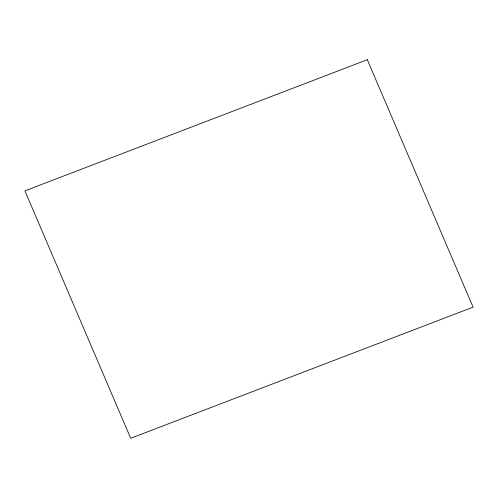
<?xml version="1.0" encoding="UTF-8"?>
<svg xmlns="http://www.w3.org/2000/svg" width="498" height="498" viewBox="0 0 498 498"><rect width="100%" height="100%" fill="white"/><g stroke="black" fill="none" stroke-linecap="round" stroke-linejoin="round"><path stroke-width="0.75" d="M367.306 59.723L24.9 190.859L130.694 438.277L473.1 307.142L367.306 59.723"/></g></svg>
